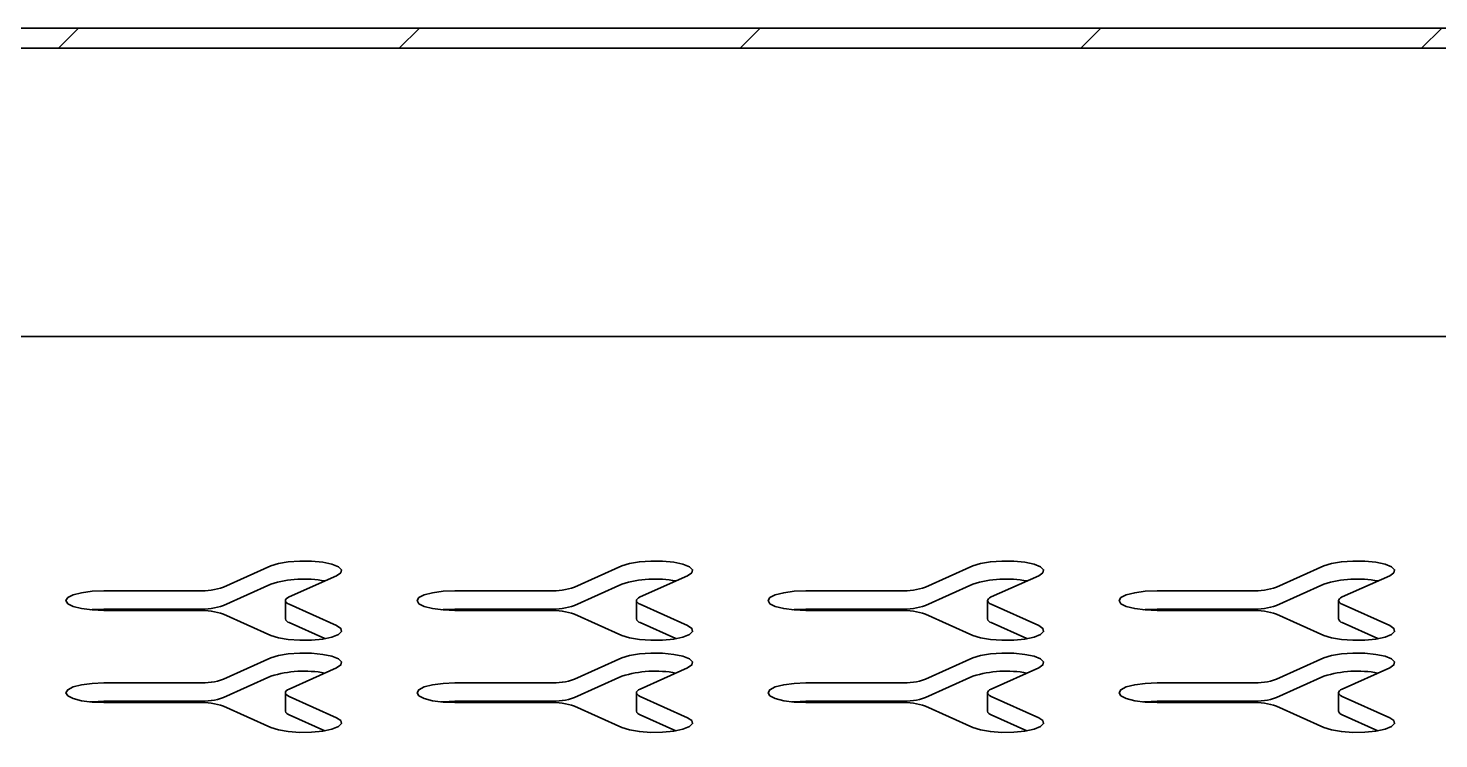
# Model space of a CAD drawing. Header units: millimetres. Extents: x 0 to 594, y 0 to 420.
# Drawn here: x 422.83 to 441.41, y 153.7 to 163.06 of the extents above; entities that cross this region are included whole.
import ezdxf

# ---------------------------------------------------------------- set-up
doc = ezdxf.new("R2010")
doc.units = ezdxf.units.MM

msp = doc.modelspace()

# ---------------------------------------------------------------- hatches: boundary and pattern name
at = {"linetype": 'Continuous', "lineweight": 18}
h = msp.add_hatch(dxfattribs=at)
h.set_pattern_fill('ANSI31', angle=3e-322, style=0)
h.paths.add_polyline_path([(464.078736, 163.062175), (357.828736, 163.062175), (357.828736, 143.632096), (464.078736, 143.632096)], flags=0)
h.paths.add_polyline_path([(358.078736, 143.890915), (358.078736, 162.797179), (463.828736, 162.797179), (463.828736, 143.890915)], flags=0)

# ---------------------------------------------------------------- linework, layer by layer
at = {"color": 7, "linetype": 'Continuous', "lineweight": 35}
for p, q in [((357.828736, 163.062175), (464.078736, 163.062175)), ((358.078736, 162.797179), (463.828736, 162.797179)), ((451.578736, 158.999337), (370.328736, 158.999337)), ((451.578736, 158.999337), (370.328736, 158.999337)), ((425.398314, 155.699394), (426.023314, 155.979574)), ((430.023314, 155.699394), (430.648314, 155.979574)), ((434.648314, 155.699394), (435.273314, 155.979574)), ((439.273314, 155.699394), (439.898314, 155.979574)), ((426.264339, 155.569984), (426.889339, 155.850164)), ((430.889339, 155.569984), (431.514339, 155.850164)), ((435.514339, 155.569984), (436.139339, 155.850164)), ((440.139339, 155.569984), (440.764339, 155.850164)), ((425.073554, 155.650865), (423.823554, 155.650865)), ((426.023314, 155.738092), (425.398314, 155.457912)), ((429.698554, 155.650865), (428.448554, 155.650865)), ((430.648314, 155.738092), (430.023314, 155.457912)), ((434.323554, 155.650865), (433.073554, 155.650865)), ((435.273314, 155.738092), (434.648314, 155.457912)), ((438.948554, 155.650865), (437.698554, 155.650865)), ((439.898314, 155.738092), (439.273314, 155.457912)), ((423.823554, 155.409384), (425.073554, 155.409384)), ((425.073554, 155.392046), (423.823554, 155.392046)), ((426.214099, 155.521456), (426.214099, 155.279974)), ((426.264339, 155.472927), (426.889339, 155.192747)), ((428.448554, 155.409384), (429.698554, 155.409384)), ((429.698554, 155.392046), (428.448554, 155.392046)), ((430.839099, 155.521456), (430.839099, 155.279974)), ((430.889339, 155.472927), (431.514339, 155.192747)), ((433.073554, 155.409384), (434.323554, 155.409384)), ((434.323554, 155.392046), (433.073554, 155.392046)), ((435.464099, 155.521456), (435.464099, 155.279974)), ((435.514339, 155.472927), (436.139339, 155.192747)), ((437.698554, 155.409384), (438.948554, 155.409384)), ((438.948554, 155.392046), (437.698554, 155.392046)), ((440.089099, 155.521456), (440.089099, 155.279974)), ((440.139339, 155.472927), (440.764339, 155.192747)), ((425.398314, 155.343518), (426.023314, 155.063338)), ((426.734771, 155.020557), (426.264339, 155.231446)), ((430.023314, 155.343518), (430.648314, 155.063338)), ((431.359771, 155.020557), (430.889339, 155.231446)), ((434.648314, 155.343518), (435.273314, 155.063338)), ((435.984771, 155.020557), (435.514339, 155.231446)), ((439.273314, 155.343518), (439.898314, 155.063338)), ((440.609771, 155.020557), (440.139339, 155.231446)), ((425.398314, 154.48618), (426.023314, 154.766359)), ((426.264339, 154.35677), (426.889339, 154.63695)), ((430.023314, 154.48618), (430.648314, 154.766359)), ((430.889339, 154.35677), (431.514339, 154.63695)), ((434.648314, 154.48618), (435.273314, 154.766359)), ((435.514339, 154.35677), (436.139339, 154.63695)), ((439.273314, 154.48618), (439.898314, 154.766359)), ((440.139339, 154.35677), (440.764339, 154.63695)), ((426.023314, 154.524878), (425.398314, 154.244698)), ((430.648314, 154.524878), (430.023314, 154.244698)), ((435.273314, 154.524878), (434.648314, 154.244698)), ((439.898314, 154.524878), (439.273314, 154.244698)), ((425.073554, 154.437651), (423.823554, 154.437651)), ((426.214099, 154.308242), (426.214099, 154.06676)), ((426.264339, 154.259713), (426.889339, 153.979533)), ((429.698554, 154.437651), (428.448554, 154.437651)), ((430.839099, 154.308242), (430.839099, 154.06676)), ((430.889339, 154.259713), (431.514339, 153.979533)), ((434.323554, 154.437651), (433.073554, 154.437651)), ((435.464099, 154.308242), (435.464099, 154.06676)), ((435.514339, 154.259713), (436.139339, 153.979533)), ((438.948554, 154.437651), (437.698554, 154.437651)), ((440.089099, 154.308242), (440.089099, 154.06676)), ((440.139339, 154.259713), (440.764339, 153.979533)), ((423.823554, 154.19617), (425.073554, 154.19617)), ((425.073554, 154.178832), (423.823554, 154.178832)), ((425.398314, 154.130303), (426.023314, 153.850124)), ((428.448554, 154.19617), (429.698554, 154.19617)), ((429.698554, 154.178832), (428.448554, 154.178832)), ((430.023314, 154.130303), (430.648314, 153.850124)), ((433.073554, 154.19617), (434.323554, 154.19617)), ((434.323554, 154.178832), (433.073554, 154.178832)), ((434.648314, 154.130303), (435.273314, 153.850124)), ((437.698554, 154.19617), (438.948554, 154.19617)), ((438.948554, 154.178832), (437.698554, 154.178832)), ((439.273314, 154.130303), (439.898314, 153.850124)), ((426.734771, 153.807343), (426.264339, 154.018232)), ((431.359771, 153.807343), (430.889339, 154.018232)), ((435.984771, 153.807343), (435.514339, 154.018232)), ((440.609771, 153.807343), (440.139339, 154.018232))]:
    msp.add_line(p, q, dxfattribs=at)
at = {"color": 7, "linetype": 'Continuous', "lineweight": 35, "flags": 128}
for points in [[(426.889339, 155.850164), (426.9454, 155.887963), (426.953587, 155.928396), (426.913099, 155.967505), (426.827899, 156.001461), (426.706326, 156.026941), (426.560282, 156.041451), (426.404062, 156.04357), (426.252958, 156.03309), (426.121761, 156.011039), (426.023314, 155.979574)], [(431.514339, 155.850164), (431.5704, 155.887963), (431.578587, 155.928396), (431.538099, 155.967505), (431.452899, 156.001461), (431.331326, 156.026941), (431.185282, 156.041451), (431.029062, 156.04357), (430.877958, 156.03309), (430.746761, 156.011039), (430.648314, 155.979574)], [(436.139339, 155.850164), (436.1954, 155.887963), (436.203587, 155.928396), (436.163099, 155.967505), (436.077899, 156.001461), (435.956326, 156.026941), (435.810282, 156.041451), (435.654062, 156.04357), (435.502958, 156.03309), (435.371761, 156.011039), (435.273314, 155.979574)], [(440.764339, 155.850164), (440.8204, 155.887963), (440.828587, 155.928396), (440.788099, 155.967505), (440.702899, 156.001461), (440.581326, 156.026941), (440.435282, 156.041451), (440.279062, 156.04357), (440.127958, 156.03309), (439.996761, 156.011039), (439.898314, 155.979574)], [(423.823554, 155.650865), (423.669046, 155.644532), (423.529662, 155.62615), (423.419046, 155.597521), (423.348026, 155.561446), (423.323554, 155.521456), (423.348026, 155.481466), (423.419046, 155.445391), (423.529662, 155.416761), (423.669046, 155.39838), (423.823554, 155.392046)], [(426.264339, 155.569984), (426.242644, 155.558598), (426.226876, 155.546576), (426.217307, 155.534124), (426.214099, 155.521456), (426.217307, 155.508787), (426.226876, 155.496336), (426.242644, 155.484314), (426.264339, 155.472927)], [(428.448554, 155.650865), (428.294046, 155.644532), (428.154662, 155.62615), (428.044046, 155.597521), (427.973026, 155.561446), (427.948554, 155.521456), (427.973026, 155.481466), (428.044046, 155.445391), (428.154662, 155.416761), (428.294046, 155.39838), (428.448554, 155.392046)], [(430.889339, 155.569984), (430.867644, 155.558598), (430.851876, 155.546576), (430.842307, 155.534124), (430.839099, 155.521456), (430.842307, 155.508787), (430.851876, 155.496336), (430.867644, 155.484314), (430.889339, 155.472927)], [(433.073554, 155.650865), (432.919046, 155.644532), (432.779662, 155.62615), (432.669046, 155.597521), (432.598026, 155.561446), (432.573554, 155.521456), (432.598026, 155.481466), (432.669046, 155.445391), (432.779662, 155.416761), (432.919046, 155.39838), (433.073554, 155.392046)], [(435.514339, 155.569984), (435.492644, 155.558598), (435.476876, 155.546576), (435.467307, 155.534124), (435.464099, 155.521456), (435.467307, 155.508787), (435.476876, 155.496336), (435.492644, 155.484314), (435.514339, 155.472927)], [(437.698554, 155.650865), (437.544046, 155.644532), (437.404662, 155.62615), (437.294046, 155.597521), (437.223026, 155.561446), (437.198554, 155.521456), (437.223026, 155.481466), (437.294046, 155.445391), (437.404662, 155.416761), (437.544046, 155.39838), (437.698554, 155.392046)], [(440.139339, 155.569984), (440.117644, 155.558598), (440.101876, 155.546576), (440.092307, 155.534124), (440.089099, 155.521456), (440.092307, 155.508787), (440.101876, 155.496336), (440.117644, 155.484314), (440.139339, 155.472927)], [(423.643632, 155.400715), (423.669046, 155.40305), (423.823554, 155.409384)], [(428.268632, 155.400715), (428.294046, 155.40305), (428.448554, 155.409384)], [(432.893632, 155.400715), (432.919046, 155.40305), (433.073554, 155.409384)], [(437.518632, 155.400715), (437.544046, 155.40305), (437.698554, 155.409384)], [(426.023314, 155.063338), (426.121761, 155.031873), (426.252958, 155.009821), (426.404062, 154.999342), (426.560282, 155.001461), (426.706326, 155.015971), (426.827899, 155.041451), (426.913099, 155.075407), (426.953587, 155.114516), (426.9454, 155.154948), (426.889339, 155.192747)], [(430.648314, 155.063338), (430.746761, 155.031873), (430.877958, 155.009821), (431.029062, 154.999342), (431.185282, 155.001461), (431.331326, 155.015971), (431.452899, 155.041451), (431.538099, 155.075407), (431.578587, 155.114516), (431.5704, 155.154948), (431.514339, 155.192747)], [(435.273314, 155.063338), (435.371761, 155.031873), (435.502958, 155.009821), (435.654062, 154.999342), (435.810282, 155.001461), (435.956326, 155.015971), (436.077899, 155.041451), (436.163099, 155.075407), (436.203587, 155.114516), (436.1954, 155.154948), (436.139339, 155.192747)], [(439.898314, 155.063338), (439.996761, 155.031873), (440.127958, 155.009821), (440.279062, 154.999342), (440.435282, 155.001461), (440.581326, 155.015971), (440.702899, 155.041451), (440.788099, 155.075407), (440.828587, 155.114516), (440.8204, 155.154948), (440.764339, 155.192747)], [(426.889339, 154.63695), (426.9454, 154.674749), (426.953587, 154.715182), (426.913099, 154.75429), (426.827899, 154.788247), (426.706326, 154.813727), (426.560282, 154.828236), (426.404062, 154.830355), (426.252958, 154.819876), (426.121761, 154.797825), (426.023314, 154.766359)], [(431.514339, 154.63695), (431.5704, 154.674749), (431.578587, 154.715182), (431.538099, 154.75429), (431.452899, 154.788247), (431.331326, 154.813727), (431.185282, 154.828236), (431.029062, 154.830355), (430.877958, 154.819876), (430.746761, 154.797825), (430.648314, 154.766359)], [(436.139339, 154.63695), (436.1954, 154.674749), (436.203587, 154.715182), (436.163099, 154.75429), (436.077899, 154.788247), (435.956326, 154.813727), (435.810282, 154.828236), (435.654062, 154.830355), (435.502958, 154.819876), (435.371761, 154.797825), (435.273314, 154.766359)], [(440.764339, 154.63695), (440.8204, 154.674749), (440.828587, 154.715182), (440.788099, 154.75429), (440.702899, 154.788247), (440.581326, 154.813727), (440.435282, 154.828236), (440.279062, 154.830355), (440.127958, 154.819876), (439.996761, 154.797825), (439.898314, 154.766359)], [(423.823554, 154.437651), (423.669046, 154.431317), (423.529662, 154.412936), (423.419046, 154.384307), (423.348026, 154.348231), (423.323554, 154.308242), (423.348026, 154.268252), (423.419046, 154.232177), (423.529662, 154.203547), (423.669046, 154.185166), (423.823554, 154.178832)], [(426.264339, 154.35677), (426.242644, 154.345384), (426.226876, 154.333362), (426.217307, 154.32091), (426.214099, 154.308242), (426.217307, 154.295573), (426.226876, 154.283121), (426.242644, 154.271099), (426.264339, 154.259713)], [(428.448554, 154.437651), (428.294046, 154.431317), (428.154662, 154.412936), (428.044046, 154.384307), (427.973026, 154.348231), (427.948554, 154.308242), (427.973026, 154.268252), (428.044046, 154.232177), (428.154662, 154.203547), (428.294046, 154.185166), (428.448554, 154.178832)], [(430.889339, 154.35677), (430.867644, 154.345384), (430.851876, 154.333362), (430.842307, 154.32091), (430.839099, 154.308242), (430.842307, 154.295573), (430.851876, 154.283121), (430.867644, 154.271099), (430.889339, 154.259713)], [(433.073554, 154.437651), (432.919046, 154.431317), (432.779662, 154.412936), (432.669046, 154.384307), (432.598026, 154.348231), (432.573554, 154.308242), (432.598026, 154.268252), (432.669046, 154.232177), (432.779662, 154.203547), (432.919046, 154.185166), (433.073554, 154.178832)], [(435.514339, 154.35677), (435.492644, 154.345384), (435.476876, 154.333362), (435.467307, 154.32091), (435.464099, 154.308242), (435.467307, 154.295573), (435.476876, 154.283121), (435.492644, 154.271099), (435.514339, 154.259713)], [(437.698554, 154.437651), (437.544046, 154.431317), (437.404662, 154.412936), (437.294046, 154.384307), (437.223026, 154.348231), (437.198554, 154.308242), (437.223026, 154.268252), (437.294046, 154.232177), (437.404662, 154.203547), (437.544046, 154.185166), (437.698554, 154.178832)], [(440.139339, 154.35677), (440.117644, 154.345384), (440.101876, 154.333362), (440.092307, 154.32091), (440.089099, 154.308242), (440.092307, 154.295573), (440.101876, 154.283121), (440.117644, 154.271099), (440.139339, 154.259713)], [(423.643632, 154.187501), (423.669046, 154.189836), (423.823554, 154.19617)], [(428.268632, 154.187501), (428.294046, 154.189836), (428.448554, 154.19617)], [(432.893632, 154.187501), (432.919046, 154.189836), (433.073554, 154.19617)], [(437.518632, 154.187501), (437.544046, 154.189836), (437.698554, 154.19617)], [(426.023314, 153.850124), (426.121761, 153.818658), (426.252958, 153.796607), (426.404062, 153.786128), (426.560282, 153.788247), (426.706326, 153.802756), (426.827899, 153.828237), (426.913099, 153.862193), (426.953587, 153.901301), (426.9454, 153.941734), (426.889339, 153.979533)], [(430.648314, 153.850124), (430.746761, 153.818658), (430.877958, 153.796607), (431.029062, 153.786128), (431.185282, 153.788247), (431.331326, 153.802756), (431.452899, 153.828237), (431.538099, 153.862193), (431.578587, 153.901301), (431.5704, 153.941734), (431.514339, 153.979533)], [(435.273314, 153.850124), (435.371761, 153.818658), (435.502958, 153.796607), (435.654062, 153.786128), (435.810282, 153.788247), (435.956326, 153.802756), (436.077899, 153.828237), (436.163099, 153.862193), (436.203587, 153.901301), (436.1954, 153.941734), (436.139339, 153.979533)], [(439.898314, 153.850124), (439.996761, 153.818658), (440.127958, 153.796607), (440.279062, 153.786128), (440.435282, 153.788247), (440.581326, 153.802756), (440.702899, 153.828237), (440.788099, 153.862193), (440.828587, 153.901301), (440.8204, 153.941734), (440.764339, 153.979533)]]:
    msp.add_lwpolyline(points, dxfattribs=at)
at = {"color": 7, "linetype": 'Continuous', "lineweight": 35}
for centre, radius, start, end in [((426.463808, 154.349823), 1.456478, 79.2782045, 107.6040765), ((431.088808, 154.349823), 1.456478, 79.2782045, 107.6040765), ((435.713808, 154.349823), 1.456478, 79.2782045, 107.6040765), ((440.338808, 154.349823), 1.456478, 79.2782045, 107.6040765), ((425.106564, 156.540891), 0.890637, 267.8759593, 289.1216021), ((429.731564, 156.540891), 0.890637, 267.8759593, 289.1216021), ((434.356564, 156.540891), 0.890637, 267.8759593, 289.1216021), ((438.981564, 156.540891), 0.890637, 267.8759593, 289.1216021), ((425.106564, 156.299409), 0.890637, 267.8759593, 289.1216021), ((425.106564, 154.502021), 0.890637, 70.8783979, 92.1240407), ((429.731564, 156.299409), 0.890637, 267.8759593, 289.1216021), ((429.731564, 154.502021), 0.890637, 70.8783979, 92.1240407), ((434.356564, 156.299409), 0.890637, 267.8759593, 289.1216021), ((434.356564, 154.502021), 0.890637, 70.8783979, 92.1240407), ((438.981564, 156.299409), 0.890637, 267.8759593, 289.1216021), ((438.981564, 154.502021), 0.890637, 70.8783979, 92.1240407), ((426.280372, 155.298315), 0.068764, 195.4690057, 256.5169399), ((430.905372, 155.298315), 0.068764, 195.4690057, 256.5169399), ((435.530372, 155.298315), 0.068764, 195.4690057, 256.5169399), ((440.155372, 155.298315), 0.068764, 195.4690057, 256.5169399), ((425.106564, 155.327677), 0.890637, 267.8759593, 289.1216021), ((426.463808, 153.136608), 1.456478, 79.2782045, 107.6040765), ((429.731564, 155.327677), 0.890637, 267.8759593, 289.1216021), ((431.088808, 153.136608), 1.456478, 79.2782045, 107.6040765), ((434.356564, 155.327677), 0.890637, 267.8759593, 289.1216021), ((435.713808, 153.136608), 1.456478, 79.2782045, 107.6040765), ((438.981564, 155.327677), 0.890637, 267.8759593, 289.1216021), ((440.338808, 153.136608), 1.456478, 79.2782045, 107.6040765), ((425.106564, 155.086195), 0.890637, 267.8759593, 289.1216021), ((425.106564, 153.288806), 0.890637, 70.8783979, 92.1240407), ((429.731564, 155.086195), 0.890637, 267.8759593, 289.1216021), ((429.731564, 153.288806), 0.890637, 70.8783979, 92.1240407), ((434.356564, 155.086195), 0.890637, 267.8759593, 289.1216021), ((434.356564, 153.288806), 0.890637, 70.8783979, 92.1240407), ((438.981564, 155.086195), 0.890637, 267.8759593, 289.1216021), ((438.981564, 153.288806), 0.890637, 70.8783979, 92.1240407), ((426.280372, 154.085101), 0.068764, 195.4690057, 256.5169399), ((430.905372, 154.085101), 0.068764, 195.4690057, 256.5169399), ((435.530372, 154.085101), 0.068764, 195.4690057, 256.5169399), ((440.155372, 154.085101), 0.068764, 195.4690057, 256.5169399)]:
    msp.add_arc(centre, radius, start, end, dxfattribs=at)

doc.saveas('drawing.dxf')
